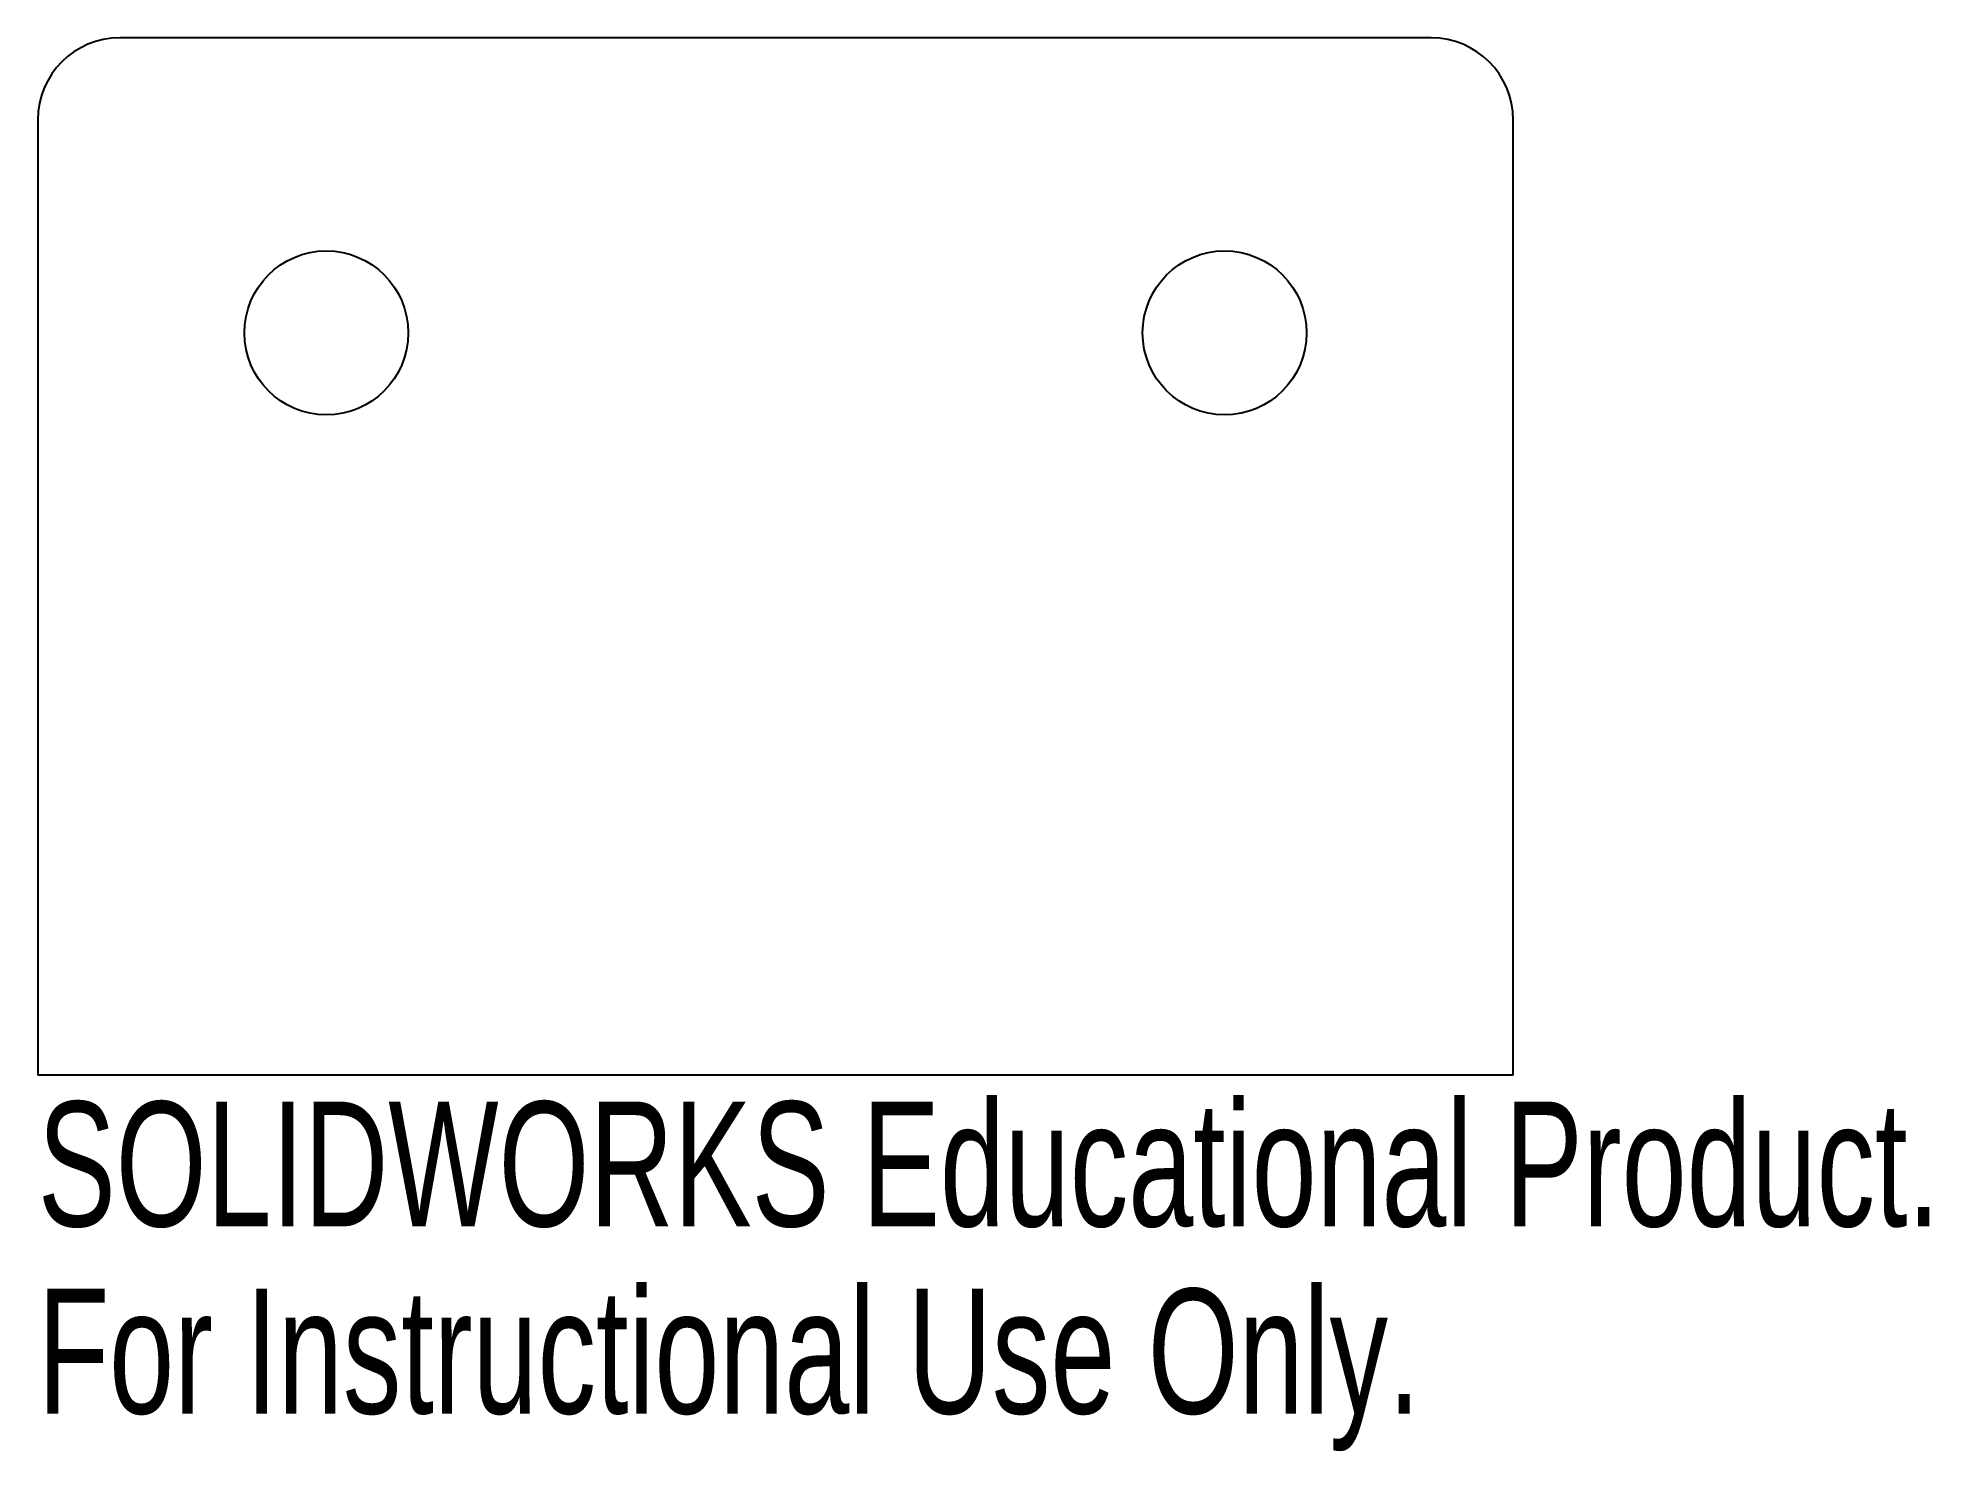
# Model space of a CAD drawing. Header units: inches. Extents: x -1.12 to 1.77, y -1.91 to 0.25.
import ezdxf

# ---------------------------------------------------------------- set-up
doc = ezdxf.new("R2010")
doc.units = ezdxf.units.IN
doc.header["$MEASUREMENT"] = 0
doc.styles.add('SLDTEXTSTYLE0', font='TXT', dxfattribs={"width": 0.7})

msp = doc.modelspace()

# ---------------------------------------------------------------- linework, layer by layer
at = {"color": 7, "linetype": 'Continuous', "lineweight": 25}
for p, q in [((1.0097, 0.2459), (-0.9903, 0.2459)), ((-1.1153, 0.1209), (-1.1153, -1.3365)), ((1.1347, -1.3365), (1.1347, 0.1209)), ((1.1347, -1.3365), (-1.1153, -1.3365))]:
    msp.add_line(p, q, dxfattribs=at)
for centre in [(-0.6753, -0.2041), (0.6947, -0.2041)]:
    msp.add_circle(centre, 0.125, dxfattribs=at)
for centre, start, end in [((-0.9903, 0.1209), 90, 180), ((1.0097, 0.1209), 0, 90)]:
    msp.add_arc(centre, 0.125, start, end, dxfattribs=at)

# ---------------------------------------------------------------- texts
at = {"color": 7, "linetype": 'Continuous', "char_height": 0.1903, "attachment_point": 1, "style": 'SLDTEXTSTYLE0'}
for s, insert in [('SOLIDWORKS Educational Product.', (-1.1153, -1.3766)), ('For Instructional Use Only.', (-1.1153, -1.6621))]:
    msp.add_mtext(s, dxfattribs=dict(at, insert=insert))

doc.saveas('drawing.dxf')
